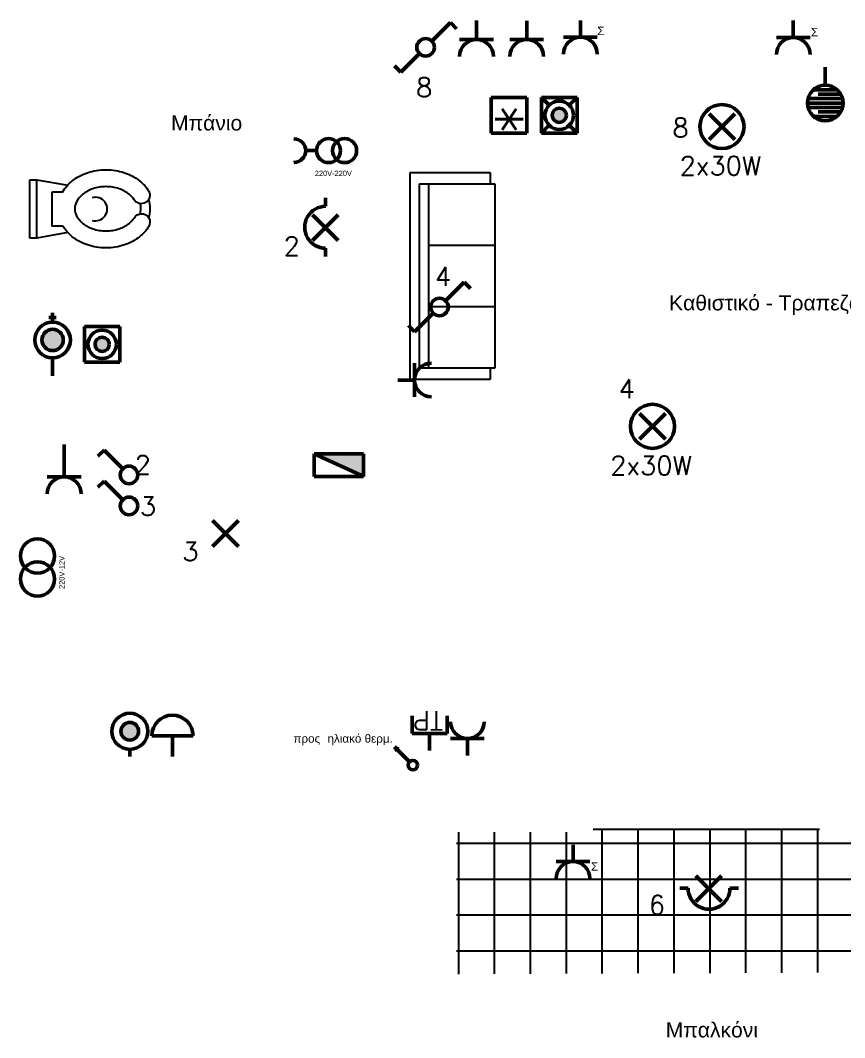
# Model space of a CAD drawing. Header units: metres. Extents: x -82.3 to -56.2, y 15.4 to 27.6.
# Drawn here: x -64.76 to -60.39, y 15.4 to 20.8 of the extents above; entities that cross this region are included whole.
import ezdxf

# ---------------------------------------------------------------- set-up
doc = ezdxf.new("R2010")
doc.units = ezdxf.units.M
doc.header["$LTSCALE"] = 0.1
doc.linetypes.add('ACAD_ISO10W100', pattern=[18, 12, -3, 0, -3])
for name, color, linetype in [('00-03-ekswterikoi', 254, 'Continuous'), ('00-03-furn', 254, 'Continuous'), ('BUILD_FL002_USER', 254, 'Continuous')]:
    doc.layers.add(name, color=color, linetype=linetype)
doc.layers.add('Electrical', color=255, linetype='Continuous', lineweight=50)
doc.styles.add('KANABOS', font='arial.ttf')
doc.styles.add('Romans', font='Romans.shx')
doc.styles.add('TXT', font='romans.shx')

msp = doc.modelspace()

# ---------------------------------------------------------------- hatches: boundary and pattern name
at = {"layer": '00-03-ekswterikoi', "ltscale": 0.3}
h = msp.add_hatch(dxfattribs=at)
h.set_pattern_fill('NET', color=253, scale=0.06, style=0)
h.set_pattern_definition([(0, (-57.09973841900518, 25.57587601372811), (0, 0.1905), []), (90, (-57.09973841900518, 25.57587601372811), (-0.1905, 1.166476076187854e-17), [])])
h.paths.add_polyline_path([(-62.44473841900519, 15.73765698110229), (-60.01973841900517, 15.74699274235963), (-59.87717248153191, 15.74349028908535), (-60.01973841900517, 15.74699274235963), (-60.01973841900517, 15.85490876949144), (-59.82943335389869, 15.66666783640297), (-59.82943335389869, 15.74166783640297), (-59.62943335389869, 15.74166783640297), (-59.6197384190052, 16.19077601372823), (-59.61973841900519, 16.49077601372822), (-60.46973841900514, 16.49077601372822), (-60.46973841900514, 16.50567601372822), (-60.51973841900514, 16.50567601372822), (-61.71973841900514, 16.50567601372822), (-61.76973841900512, 16.50567601372822), (-61.76973841900512, 16.49077601372822), (-62.4447384190052, 16.49077601372823)])
at = {"layer": 'Electrical', "linetype": 'Continuous'}
for points in [[(-61.86246299965891, 20.29696617944671, 1), (-61.9380629996589, 20.29696617944671, 1)], [(-64.53175051335282, 19.10387307679308, 1), (-64.64515051335283, 19.10387307679308, 1)], [(-64.2875527061353, 19.08083361516339, 1), (-64.36315270613531, 19.08083361516339, 1)]]:
    msp.add_hatch(color=256, dxfattribs=at).paths.add_polyline_path(points)
h = msp.add_hatch(color=256, dxfattribs=at)
h.set_gradient(color1=(173, 173, 173), color2=(173, 173, 173))
h.paths.add_polyline_path([(-62.93767333092289, 18.50003680930457), (-62.93767333092289, 18.37940417951211), (-63.20053956028464, 18.50003680930457)])
at = {"layer": 'Electrical', "ltscale": 2}
h = msp.add_hatch(color=256, dxfattribs=at)
h.dxf.hatch_style = 1
edge = h.paths.add_edge_path()
edge.add_arc((-64.17883369989002, 17.02620330592559), 0.04693994023156641, 0, 360)

# ---------------------------------------------------------------- linework, layer by layer
at = {"color": 0, "linetype": 'ByBlock', "lineweight": -2}
for p, q in [((-62.26685940894778, 19.99322737450294, -7.960000000000001), (-62.26685940894778, 19.93212017450293, -7.960000000000001)), ((-62.26685940894778, 18.95440497450293, -7.960000000000001), (-62.26685940894778, 18.89329777450293, -7.960000000000001))]:
    msp.add_line(p, q, dxfattribs=at)
at = {"layer": '00-03-ekswterikoi', "color": 253, "ltscale": 0.3}
msp.add_line((-60.51973841900514, 16.50567601372822), (-61.71973841900514, 16.50567601372822), dxfattribs=at)
at = {"layer": '00-03-furn', "color": 0, "linetype": 'ByBlock', "lineweight": -2}
for p, q in [((-62.69184750894777, 19.99322737450294, -7.960000000000001), (-62.26685940894778, 19.99322737450294, -7.960000000000001)), ((-62.69184750894777, 18.89329777450293, -7.960000000000001), (-62.69184750894777, 19.99322737450294, -7.960000000000001)), ((-62.64184890894778, 18.95440497450293, -7.960000000000001), (-62.64184890894778, 19.93212017450293, -7.960000000000001)), ((-62.64184890894778, 19.93212017450293, -7.960000000000001), (-62.24186010894778, 19.93212017450293, -7.960000000000001)), ((-62.59185030894777, 18.95440497450293, -7.960000000000001), (-62.59185030894777, 19.93212017450293, -7.960000000000001)), ((-62.24186010894778, 19.93212017450293, -7.960000000000001), (-62.24186010894778, 18.95440497450293, -7.960000000000001)), ((-62.24186010894778, 19.60620447450293, -7.960000000000001), (-62.59185030894777, 19.60620447450293, -7.960000000000001)), ((-62.24186010894778, 19.28030417450294, -7.960000000000001), (-62.59185030894777, 19.28030417450294, -7.960000000000001)), ((-62.24186010894778, 18.95440497450293, -7.960000000000001), (-62.64184890894778, 18.95440497450293, -7.960000000000001)), ((-62.26685940894778, 18.89329777450293, -7.960000000000001), (-62.69184750894777, 18.89329777450293, -7.960000000000001))]:
    msp.add_line(p, q, dxfattribs=at)
at = {"layer": '00-03-furn', "color": 254, "linetype": 'Continuous', "extrusion": (-1, 3.73969860926373e-15, 0)}
for points, elevation in [([(-19.64519472079023, -7.960000000000001), (-19.95449625279023, -7.960000000000001)], 64.70953915366154), ([(-19.64519472079023, -7.960000000000001), (-19.95449625279023, -7.960000000000001)], 64.67281321866155), ([(-19.88936295579023, -7.960000000000001), (-19.71037801779023, -7.960000000000001)], 64.59203652066154)]:
    msp.add_lwpolyline(points, dxfattribs=dict(at, elevation=elevation))
at = {"layer": '00-03-furn', "color": 254, "linetype": 'Continuous', "extrusion": (3.73969860926373e-15, 1, 0)}
for points, elevation in [([(64.70953915366154, -7.960000000000001), (64.67281321866155, -7.960000000000001)], 19.95449625279023), ([(64.53518319366154, -7.960000000000001), (64.59203652066154, -7.960000000000001)], 19.88936295579023), ([(64.59198652066154, -7.960000000000001), (64.53518319366154, -7.960000000000001)], 19.71032801779023), ([(64.67281321866155, -7.960000000000001), (64.70953915366154, -7.960000000000001)], 19.64519472079023)]:
    msp.add_lwpolyline(points, dxfattribs=dict(at, elevation=elevation))
at = {"layer": '00-03-furn', "color": 254, "linetype": 'Continuous', "extrusion": (-0.1693184195646277, -0.9855613998103501, 0), "elevation": -8.716082736428437}
msp.add_lwpolyline([(-67.11769209418809, -7.960000000000001), (-66.95027661704808, -7.960000000000001)], dxfattribs=at)
at = {"layer": '00-03-furn', "color": 254, "linetype": 'Continuous', "elevation": -7.960000000000001}
msp.add_lwpolyline([(-64.50710139366146, 19.67366383879047), (-64.67281321866147, 19.64519472079047)], dxfattribs=at)
at = {"layer": '00-03-furn', "color": 254, "linetype": 'Continuous', "extrusion": (0, 0, -1)}
for centre, radius, start, end in [((64.3223209736506, 19.74612991326641, 7.960000000000001), 0.2588931870882603, 51.4168953660422, 71.71329539411053), ((64.30512264408429, 19.69408772751231, 7.960000000000001), 0.3137035112781933, 71.71322284966776, 90.00002656047383), ((64.30512235323864, 19.69408772751231, 7.960000000000001), 0.3137035112781935, 89.99997343952657, 108.2867771503327), ((64.28792402317228, 19.74612991047313, 7.960000000000001), 0.2588931895835814, 108.286704306844, 128.5831043349217), ((64.34871092707954, 19.77920745780439, 7.960000000000001), 0.2165782536192427, 30.57178839702872, 51.41699101195867), ((64.26153474692597, 19.77920687304355, 7.960000000000001), 0.2165791333653042, 128.5830526553753, 148.0626389238427), ((64.11788608905525, 19.8727309521525, 7.960000000000001), 0.04532759512221663, 152.3366309423299, 327.5968433487284), ((64.11689066887271, 19.72915419388026, 7.960000000000001), 0.04505544799215456, 29.36758256753853, 210.678958713423), ((64.59198652066146, 19.71037801779047, 7.960000000000001), 5.000000000165983e-05, 270.0000000000002, 2.035554996136651e-13), ((64.33828911264692, 19.83226402240456, 7.960000000000001), 0.2315937571693343, 308.9184542002934, 328.2301720785156), ((64.26153555964186, 19.82137633127248, 7.960000000000001), 0.2165802083067797, 212.1375554118463, 231.4168991766191), ((64.32232097365063, 19.85445256431445, 7.960000000000001), 0.2588931870881798, 288.2867046058881, 308.5831046339645), ((64.30512264408428, 19.90649475006876, 7.960000000000001), 0.3137035112783261, 269.9999734395282, 288.2867771503258), ((64.30512235323866, 19.90649475006876, 7.960000000000001), 0.3137035112783248, 251.7132228496729, 270.0000265604722), ((64.28792402317234, 19.85445256710791, 7.960000000000001), 0.2588931895836858, 231.4168956650808, 251.7132956931496)]:
    msp.add_arc(centre, radius, start, end, dxfattribs=at)
at = {"layer": '00-03-furn', "color": 254, "linetype": 'Continuous'}
for centre, radius, start, end in [((-64.34871052119858, 19.77920708752642, -7.960000000000001), 0.1265787965593163, 128.5830131487295, 152.5621051489266), ((-64.32232077932574, 19.7461295491663, -7.960000000000001), 0.1688935932624513, 108.2867038967682, 128.5831039248397), ((-64.30512260083549, 19.69408746894221, -7.960000000000001), 0.2237037698482869, 89.999973830838, 108.2867775416382), ((-64.30512239648745, 19.69408746894221, -7.960000000000001), 0.2237037698482871, 71.7132224583614, 90.0000261691616), ((-64.28792421799722, 19.7461295491663, -7.960000000000001), 0.1688935932624519, 51.41689607515972, 71.71329610323143), ((-64.2497093452082, 19.79181931263571, -7.960000000000001), 0.1093537193010384, 31.1838368343382, 52.13910285763018), ((-64.38932042623864, 19.80029125796745, -7.960000000000001), 0.08082175742283454, 152.5620470877407, 180.0000135948516), ((-64.36103915366147, 19.79884548679047, -7.960000000000001), 0.0625, 253.7397950000504, 106.2602049999492), ((-64.22092505037747, 19.80029118408394, -7.960000000000001), 0.1008222367160129, 3.108891156180733e-05, 15.78111421968116), ((-64.22092444070721, 19.80029127491872, -7.960000000000001), 0.150821627045748, 359.9999862752017, 19.38195802835217), ((-64.38932042623864, 19.8002912196135, -7.960000000000001), 0.08082175742283412, 179.999986405148, 207.4379529122588), ((-64.22092462676801, 19.80029123536405, -7.960000000000001), 0.1008218131065491, 343.6702062606684, 1.947194607086852e-06), ((-64.22092436449663, 19.80029118805739, -7.960000000000001), 0.1508215508351768, 340.3968891301875, 1.927304975308589e-05), ((-64.3487105211984, 19.82137539005468, -7.960000000000001), 0.126578796559555, 207.4378948510983, 231.4169868512492), ((-64.32232077932574, 19.85445292841464, -7.960000000000001), 0.1688935932624519, 231.4168960751597, 251.7132961032314), ((-64.28792421799722, 19.85445292841464, -7.960000000000001), 0.1688935932624513, 288.2867038967682, 308.5831039248398), ((-64.2615351474924, 19.82137596916451, -7.960000000000001), 0.12657966795008, 308.5830872248418, 326.3576114486879), ((-64.30512260083549, 19.90649500863874, -7.960000000000001), 0.2237037698482871, 251.7132224583614, 270.0000261691616), ((-64.30512239648745, 19.90649500863874, -7.960000000000001), 0.2237037698482869, 269.999973830838, 288.2867775416382)]:
    msp.add_arc(centre, radius, start, end, dxfattribs=at)
at = {"layer": 'Electrical'}
for p, q in [((-62.33918669613868, 20.80077276037705, -7.960000000000001), (-62.33918669613868, 20.69892894060693, -7.960000000000001)), ((-62.07261214828371, 20.79848260291891, -7.960000000000001), (-62.07261214828371, 20.69892894060693, -7.960000000000001)), ((-61.78762241623843, 20.80077276037705, -7.960000000000001), (-61.78762241623843, 20.71134477541169, -7.960000000000001)), ((-60.65869497936687, 20.80077276037705, -7.960000000000001), (-60.65869497936687, 20.70900517563901, -7.960000000000001)), ((-62.33918669613868, 20.69892894060683, -7.960000000000001), (-62.42861468110405, 20.69892894060683, -7.960000000000001)), ((-62.33918669613868, 20.69892894060683, -7.960000000000001), (-62.24975871117331, 20.69892894060683, -7.960000000000001)), ((-62.07261214828371, 20.69892894060683, -7.960000000000001), (-62.16204013324908, 20.69892894060683, -7.960000000000001)), ((-62.07261214828371, 20.69892894060683, -7.960000000000001), (-61.98318416331834, 20.69892894060683, -7.960000000000001)), ((-61.78762241623843, 20.71134477541159, -7.960000000000001), (-61.8770504012038, 20.71134477541159, -7.960000000000001)), ((-61.78762241623843, 20.71134477541159, -7.960000000000001), (-61.69819443127307, 20.71134477541159, -7.960000000000001)), ((-60.65869497936687, 20.70900517563901, -7.960000000000001), (-60.74812296433224, 20.70900517563901, -7.960000000000001)), ((-60.65869497936687, 20.70900517563901, -7.960000000000001), (-60.5692669944015, 20.70900517563901, -7.960000000000001)), ((-60.96821134893138, 20.16807603364779, -7.960000000000001), (-61.10539265948613, 20.30525734420254, -7.960000000000001)), ((-61.10539265948613, 20.16807603364779, -7.960000000000001), (-60.96821134893138, 20.30525734420254, -7.960000000000001)), ((-63.13960668877945, 19.81335805099891, -7.960000000000001), (-63.13960668143103, 19.85781391770481, -7.960000000000001)), ((-63.21010425699646, 19.63172087973876, -7.960000000000001), (-63.07292292376607, 19.76890216761788, -7.960000000000001)), ((-63.21010423432082, 19.76890219029351, -7.960000000000001), (-63.07292294644172, 19.63172085706313, -7.960000000000001)), ((-63.13960672552152, 19.59107876155852, -7.960000000000001), (-63.13960673286994, 19.54662285076213, -7.960000000000001)), ((-62.6680144976754, 18.89124210112729, -7.960000000000001), (-62.6680144976754, 18.98067008609265, -7.960000000000001)), ((-62.75744248264087, 18.89124210112729, -7.960000000000001), (-62.6680144976755, 18.89124210112729, -7.960000000000001)), ((-62.6680144976754, 18.89124210112729, -7.960000000000001), (-62.6680144976754, 18.80181411616192, -7.960000000000001)), ((-61.33663694896687, 18.57668475835791, -7.960000000000001), (-61.47381825952162, 18.71386606891266, -7.960000000000001)), ((-61.47381825952162, 18.57668475835791, -7.960000000000001), (-61.33663694896687, 18.71386606891266, -7.960000000000001)), ((-64.52702141383173, 18.46636577111253, -14.36043873882048), (-64.52702141383173, 18.37693778614716, -14.36043873882048)), ((-64.52702141383173, 18.37693778614716, -14.36043873882048), (-64.6164493987971, 18.37693778614716, -14.36043873882048)), ((-64.52702141383173, 18.37693778614716, -14.36043873882048), (-64.43759342886636, 18.37693778614716, -14.36043873882048)), ((-63.6024005880583, 18.14535735666876, -7.960000000000001), (-63.73958189861305, 18.00817604611402, -7.960000000000001)), ((-63.73958189861305, 18.14535735666877, -7.960000000000001), (-63.6024005880583, 18.00817604611401, -7.960000000000001)), ((-62.68106871279043, 17.06113572785784, -9.4), (-62.68106871279043, 17.10778872469772, -9.4)), ((-62.58776271911076, 16.92505474605284, -9.4), (-62.58776271911076, 17.01448273101798, -9.4)), ((-63.9524099104168, 17.00245565199232, -9.4), (-64.06179065514505, 17.00245565199232, -9.4)), ((-63.9524099104168, 16.8930749072643, -9.4), (-63.9524099104168, 17.00245565199232, -9.4)), ((-63.9524099104168, 17.00245565199232, -9.4), (-63.84302916568879, 17.00245565199232, -9.4)), ((-62.38717232165156, 16.98795851179365, -7.960000000000001), (-62.47660030661693, 16.98795851179365, -7.960000000000001)), ((-62.38717232165156, 16.89853052682819, -7.960000000000001), (-62.38717232165156, 16.98795851179355, -7.960000000000001)), ((-62.38717232165156, 16.98795851179365, -7.960000000000001), (-62.29774433668619, 16.98795851179365, -7.960000000000001)), ((-61.82705465682508, 16.42376331126201, -7.960000000000001), (-61.82705465682508, 16.33433532629664, -7.960000000000001)), ((-61.82705465682508, 16.33433532629664, -7.960000000000001), (-61.91648264179, 16.33433532629664, -7.960000000000001)), ((-61.82705465682508, 16.33433532629664, -7.960000000000001), (-61.73762667185972, 16.33433532629664, -7.960000000000001)), ((-61.03881843671851, 16.12252816620984, -7.960000000000001), (-61.17599976994893, 16.25970945408891, -7.960000000000001)), ((-61.17599974727327, 16.12252814353417, -7.960000000000001), (-61.03881845939418, 16.25970947676459, -7.960000000000001)), ((-61.21664186545352, 16.1930256750091, -7.960000000000001), (-61.26109777624991, 16.19302566766068, -7.960000000000001)), ((-60.99436257601313, 16.19302571175121, -7.960000000000001), (-60.94990670930723, 16.19302571909964, -7.960000000000001))]:
    msp.add_line(p, q, dxfattribs=at)
at = {"layer": 'Electrical', "linetype": 'Continuous'}
for p, q in [((-62.47741199971007, 20.78934852323919, -9.4), (-62.57635494135194, 20.69040558159732, -9.4)), ((-62.44447134588189, 20.75632726522115, -9.4), (-62.47741199971007, 20.78934852323919, -9.4)), ((-62.64231690244655, 20.62444362050277, -9.4), (-62.74125984408842, 20.5255006788609, -9.4)), ((-62.74125984408842, 20.5255006788609, -9.4), (-62.7742004979166, 20.55852193687894, -9.4)), ((-60.48874080882909, 20.4562145114958, -7.960000000000001), (-60.48874080882909, 20.55178719009953, -7.960000000000001)), ((-60.48874080882909, 20.4562145114958, -7.960000000000001), (-60.48874080882909, 20.4562145114958, -7.960000000000001)), ((-62.26133754751389, 20.20246617944672, -7.960000000000001), (-62.26133754751389, 20.39146617944672, -7.960000000000001)), ((-62.26133754751389, 20.39146617944672, -7.960000000000001), (-62.0723375475139, 20.39146617944672, -7.960000000000001)), ((-62.16683754751388, 20.39146617944672, -7.960000000000001), (-62.16683754751388, 20.39146617944672, -7.960000000000001)), ((-62.16683754751388, 20.39146617944672, -7.960000000000001), (-62.11958754751389, 20.3914661794467, -7.960000000000001)), ((-62.0723375475139, 20.39146617944672, -7.960000000000001), (-62.0723375475139, 20.20246617944672, -7.960000000000001)), ((-61.99476299965892, 20.20246617944672, -7.960000000000001), (-61.99476299965892, 20.39146617944672, -7.960000000000001)), ((-61.99476299965892, 20.39146617944672, -7.960000000000001), (-61.80576299965892, 20.39146617944672, -7.960000000000001)), ((-61.99476299965892, 20.39146617944672, -7.960000000000001), (-61.95372027231659, 20.35042345210442, -7.960000000000001)), ((-61.90026299965891, 20.39146617944672, -7.960000000000001), (-61.90026299965891, 20.39146617944672, -7.960000000000001)), ((-61.90026299965891, 20.39146617944672, -7.960000000000001), (-61.85301299965892, 20.3914661794467, -7.960000000000001)), ((-61.80576299965892, 20.39146617944672, -7.960000000000001), (-61.84680572700123, 20.35042345210442, -7.960000000000001)), ((-61.80576299965892, 20.39146617944672, -7.960000000000001), (-61.80576299965892, 20.20246617944672, -7.960000000000001)), ((-62.0723375475139, 20.32846617944671, -7.960000000000001), (-62.0723375475139, 20.35996617944672, -7.960000000000001)), ((-61.80576299965892, 20.32846617944671, -7.960000000000001), (-61.80576299965892, 20.35996617944672, -7.960000000000001)), ((-62.0723375475139, 20.26546617944671, -7.960000000000001), (-62.0723375475139, 20.23396617944672, -7.960000000000001)), ((-61.80576299965892, 20.26546617944671, -7.960000000000001), (-61.80576299965892, 20.23396617944672, -7.960000000000001)), ((-62.0723375475139, 20.20246617944672, -7.960000000000001), (-62.26133754751389, 20.20246617944672, -7.960000000000001)), ((-61.99476299965892, 20.20246617944672, -7.960000000000001), (-61.95372027231662, 20.24350890678901, -7.960000000000001)), ((-61.80576299965892, 20.20246617944672, -7.960000000000001), (-61.99476299965892, 20.20246617944672, -7.960000000000001)), ((-61.80576299965892, 20.20246617944672, -7.960000000000001), (-61.8468057270012, 20.24350890678901, -7.960000000000001)), ((-62.4039515564656, 19.41067005952435, -7.960000000000001), (-62.50289449810747, 19.31172711788248, -7.960000000000001)), ((-62.37101090263742, 19.3776488015063, -7.960000000000001), (-62.4039515564656, 19.41067005952435, -7.960000000000001)), ((-64.58845051335283, 19.19837307679309, 78.98010558516897), (-64.58845051335283, 19.24877307679309, 78.98010558516897)), ((-62.56885645920208, 19.24576515678793, -7.960000000000001), (-62.66779940084395, 19.14682221514605, -7.960000000000001)), ((-64.60769222714447, 19.22357307679309, 78.98010558516897), (-64.58845051335283, 19.22357307679309, 78.98010558516897)), ((-64.58845051335283, 19.22357307679309, 78.98010558516897), (-64.56920879956118, 19.22357307679309, 78.98010558516897)), ((-64.2308527061353, 19.17533361516337, -14.36043873882048), (-64.41985270613529, 19.17533361516337, -14.36043873882048)), ((-64.41985270613529, 19.17533361516337, -14.36043873882048), (-64.41985270613529, 18.98633361516338, -14.36043873882048)), ((-64.3568527061353, 19.17533361516337, -14.36043873882048), (-64.3883527061353, 19.17533361516337, -14.36043873882048)), ((-64.2938527061353, 19.17533361516337, -14.36043873882048), (-64.26235270613529, 19.17533361516337, -14.36043873882048)), ((-64.2308527061353, 18.98633361516338, -14.36043873882048), (-64.2308527061353, 19.17533361516337, -14.36043873882048)), ((-62.66779940084395, 19.14682221514605, -7.960000000000001), (-62.70074005467212, 19.1798434731641, -7.960000000000001)), ((-64.2308527061353, 19.08083361516339, -14.36043873882048), (-64.23085270613531, 19.12808361516338, -14.36043873882048)), ((-64.2308527061353, 19.08083361516339, -14.36043873882048), (-64.2308527061353, 19.08083361516339, -14.36043873882048)), ((-64.58845051335283, 19.00937307679307, 78.98010558516897), (-64.58845051335283, 19.00937307679307, 78.98010558516897)), ((-64.58845051335283, 19.00937307679307, 78.98010558516897), (-64.58845051335283, 18.91380039818908, 78.98010558516897)), ((-64.41985270613529, 18.98633361516338, -14.36043873882048), (-64.2308527061353, 18.98633361516338, -14.36043873882048)), ((-64.31479937625214, 18.51924760657698, -9.4), (-64.34774003008032, 18.48622634855894, -9.4)), ((-64.21585643461027, 18.42030466493511, -9.4), (-64.31479937625214, 18.51924760657698, -9.4)), ((-63.20094217240661, 18.37924331136763, -9.4), (-63.20094217240661, 18.49987594116008, -9.4)), ((-63.20094217240661, 18.49987594116008, -9.4), (-62.93807594304486, 18.49987594116008, -9.4)), ((-63.20053956028464, 18.50003680930457, -7.960000000000001), (-62.93767333092289, 18.37940417951211, -7.960000000000001)), ((-62.93807594304486, 18.37924331136763, -9.4), (-62.93807594304486, 18.49987594116008, -9.4)), ((-62.93807594304486, 18.37924331136763, -9.4), (-63.20094217240661, 18.37924331136763, -9.4)), ((-64.31479937625214, 18.35481829689628, -9.4), (-64.34774003008032, 18.32179703887824, -9.4)), ((-64.21585643461027, 18.25587535525441, -9.4), (-64.31479937625214, 18.35481829689628, -9.4)), ((-62.49445672543114, 17.01448273101798, -9.4), (-62.49445672543114, 17.10778872469759, -9.4)), ((-62.68106871279043, 17.01448273101798, -9.4), (-62.68106871279043, 17.06113572785784, -9.4)), ((-62.58776271911076, 17.01448273101798, -9.4), (-62.68106871279043, 17.01448273101798, -9.4)), ((-62.58776271911076, 17.01448273101798, -9.4), (-62.49445672543114, 17.01448273101798, -9.4))]:
    msp.add_line(p, q, dxfattribs=at)
at = {"layer": 'Electrical', "linetype": 'ACAD_ISO10W100', "ltscale": 0.1}
for p, q in [((-60.55124698246583, 20.43258924787804, -7.960000000000001), (-60.42623463519247, 20.43258924787804, -7.960000000000001)), ((-60.48862920303314, 20.38533924787796, -7.960000000000001), (-60.58024010844859, 20.38533924787796, -7.960000000000001)), ((-60.40690125597244, 20.40896424787823, -7.960000000000001), (-60.57058036168574, 20.40896424787823, -7.960000000000001)), ((-60.48862920303314, 20.38533924787796, -7.960000000000001), (-60.39724150920971, 20.38533924787796, -7.960000000000001)), ((-60.48746064623707, 20.33812422093504, -7.960000000000001), (-60.58024899530038, 20.33812422093504, -7.960000000000001)), ((-60.40688137847881, 20.31449922093477, -7.960000000000001), (-60.57060023917937, 20.31449922093477, -7.960000000000001)), ((-60.48746064623707, 20.33812422093504, -7.960000000000001), (-60.39723262235781, 20.33812422093504, -7.960000000000001)), ((-60.55128601834416, 20.29087422093496, -7.960000000000001), (-60.42619559931414, 20.29087422093496, -7.960000000000001))]:
    msp.add_line(p, q, dxfattribs=at)
at = {"layer": 'Electrical', "ltscale": 0.3}
for p, q in [((-60.58324080882913, 20.36171451149565, -7.960000000000001), (-60.39424080882917, 20.36171451149565, -7.960000000000001)), ((-63.18806897528357, 20.1090541002442, -7.960000000000001), (-63.24520661602273, 20.1090541002442, -7.960000000000001)), ((-64.52700571266395, 18.54856515638467, -10.38043873882048), (-64.52702141383173, 18.46636577111253, -14.36043873882048)), ((-64.17883369989002, 16.8930749072643, -9.4), (-64.17883369989002, 16.93040750953464, -9.4)), ((-62.6943263870878, 16.86472284831378, -9.4), (-62.77423175544806, 16.94462821667402, -9.4)), ((-62.77423175544806, 16.94462821667402, -9.4), (-62.75336316215206, 16.93210319707958, -9.4)), ((-62.77423175544806, 16.94462821667402, -9.4), (-62.76167601069339, 16.92339348384945, -9.4))]:
    msp.add_line(p, q, dxfattribs=at)
at = {"layer": 'Electrical', "linetype": 'Continuous'}
for centre, radius in [((-62.60933592189924, 20.65742460105004, -9.4), 0.0466421499903418), ((-60.48874080882909, 20.36171451149565, -7.960000000000001), 0.09450000000000358), ((-61.90026299965891, 20.29696617944671, -7.960000000000001), 0.0756), ((-61.90026299965891, 20.29696617944671, -7.960000000000001), 0.0378), ((-62.53587547865477, 19.2787461373352, -7.960000000000001), 0.0466421499903418), ((-64.58845051335283, 19.10387307679308, 78.98010558516897), 0.09450000000000358), ((-64.58845051335283, 19.10387307679308, 78.98010558516897), 0.05670000000000215), ((-64.3253527061353, 19.08083361516339, -14.36043873882048), 0.0756), ((-64.3253527061353, 19.08083361516339, -14.36043873882048), 0.0378), ((-64.18287545406297, 18.38732368438784, -9.4), 0.0466421499903418), ((-64.18287545406297, 18.22289437470714, -9.4), 0.0466421499903418)]:
    msp.add_circle(centre, radius, dxfattribs=at)
at = {"layer": 'Electrical'}
for centre, radius in [((-61.03680200420852, 20.23666668892517, -7.960000000000001), 0.1170256799029402), ((-63.12435914737542, 20.1090541002442, -7.960000000000001), 0.06370982790815431), ((-63.03888344375301, 20.1090541002442, -7.960000000000001), 0.06370982790815431), ((-61.40522760424402, 18.64527541363529, -7.960000000000001), 0.1170256799029402), ((-64.66839585676024, 17.95728114553917, -7.960000000000001), 0.09101403986879188), ((-64.66839585676024, 17.83517299750716, -7.960000000000001), 0.09101403986879188), ((-64.17883369989002, 17.02620330592559, -9.4), 0.09579579639095187), ((-64.17883369989002, 17.02620330592559, -9.4), 0.04693994023156641)]:
    msp.add_circle(centre, radius, dxfattribs=at)
at = {"layer": 'Electrical', "ltscale": 0.3}
msp.add_circle((-62.67655293618124, 16.8469493974072, -9.4), 0.0251354553222356, dxfattribs=at)
at = {"layer": 'Electrical'}
for centre, radius, start, end in [((-62.33918669613868, 20.60950095564169, -7.960000000000001), 0.0894279849652393, 0, 180), ((-62.07261214828371, 20.60950095564169, -7.960000000000001), 0.0894279849652393, 0, 180), ((-61.78762241623843, 20.62191679044644, -7.960000000000001), 0.0894279849652393, 0, 180), ((-60.65869497936687, 20.61957719067387, -7.960000000000001), 0.0894279849652393, 0, 180), ((-63.30780620549839, 20.1090541002442, -7.960000000000001), 0.0625995894756675, 269.9999999999998, 89.9999999999998), ((-63.13960672919572, 19.70221840627871, -7.960000000000001), 0.1111396447200897, 89.99997916422497, 270.0000018941505), ((-62.57858651271026, 18.89124210112729, -7.960000000000001), 0.0894279849652393, 90, 270), ((-64.52702141383173, 18.28750980118202, -14.36043873882048), 0.0894279849652393, 359.9999999999998, 179.9999999999998), ((-63.9524099104168, 17.00245565199232, -9.4), 0.1093807447281563, 0, 180), ((-62.38717232165156, 17.07738649675879, -7.960000000000001), 0.0894279849652393, 180, 0), ((-61.82705465682508, 16.24490734133173, -7.960000000000001), 0.0894279849652393, 0, 180), ((-61.10550222073333, 16.19302567133493, -7.960000000000001), 0.1111396447200897, 179.9999981058615, 2.08357870524975e-05)]:
    msp.add_arc(centre, radius, start, end, dxfattribs=at)

# ---------------------------------------------------------------- texts
at = {"layer": 'BUILD_FL002_USER', "style": 'KANABOS'}
msp.add_text('Μπάνιο', height=0.0800000000000054, rotation=359.9999999999998, dxfattribs=at).set_placement((-63.95981090808417, 20.21597472919382, -8.4))
for s, p in [('Καθιστικό - Τραπεζαρία - Κουζίνα', (-61.31744848105689, 19.26099691256606, -9.4)), ('Μπαλκόνι', (-61.33517247714381, 15.40092937535432, -9.4))]:
    msp.add_text(s, height=0.0800000000000054, dxfattribs=at).set_placement(p)
at = {"layer": 'Electrical'}
for s, insert, char_height, width, attachment_point in [('{\\fArial|b0|i0|c161|p34;Σ}', (-61.6609256826256, 20.72246706025729, -7.960000000000001), 0.04419417382415922, 0.06049619759173197, 9), ('{\\fArial|b0|i0|c161|p34;Σ}', (-60.52627940834398, 20.71648177933013, -7.960000000000001), 0.04419417382415922, 0.06049619759173197, 9), ('220V-220V', (-63.00035848827889, 20.00254573653332, -7.960000000000001), 0.02849190120748925, 0.2442162960641936, 3), ('{\\fArial|b0|i0|c161|p34;Σ}', (-61.69352529289404, 16.28622018415593, -7.960000000000001), 0.04419417382415922, 0.06049619759173197, 9)]:
    msp.add_mtext(s, dxfattribs=dict(at, insert=insert, char_height=char_height, width=width, attachment_point=attachment_point))
at = {"layer": 'Electrical', "ltscale": 0.3, "char_height": 0.1, "style": 'Romans'}
for s, width, insert, attachment_point in [('8', 0.238853214842436, (-62.57400757485395, 20.39515739671894, -1.44), 9), ('8', 0.238853214842436, (-61.21374727440222, 20.18134794602748), 9), ('2x30W', 0.238853214842436, (-60.82825847346759, 19.97870126243493), 9), ('2', 0.238853214842436, (-63.27664218271292, 19.65217496888285), 3), ('4', 0.238853214842436, (-62.47402337347613, 19.39059006094683), 9), ('4', 0.238853214842436, (-61.49894393057799, 18.79449508004955), 9), ('2', 0.238853214842436, (-64.06647430637324, 18.49078042735503, -1.44), 3), ('2x30W', 0.238853214842436, (-61.19668407350308, 18.38730998714506), 9), ('3', 0.238853214842436, (-64.03905024495702, 18.27140807209574, -1.44), 3), ('3', 0.238853214842436, (-63.81379779552451, 18.03116496464594), 3), ('{\\fArial|b0|i0|c161|p34;\\H0.442x;προς\\H2.2624x; \\H0.442x;ηλιακό θερμ.}', 0.7193390365887922, (-62.78319787065124, 16.95255675821682, -9.4), 9), ('6', 0.238853214842436, (-61.33880767679499, 16.05468237901844), 9)]:
    msp.add_mtext_dynamic_manual_height_columns(s, width=width, gutter_width=0.5, heights=[0], dxfattribs=dict(at, insert=insert, attachment_point=attachment_point))
at = {"layer": 'Electrical', "linetype": 'Continuous', "insert": (-61.98038895421564, 20.3645015420819, -7.960000000000001), "char_height": 0.2598293295139935, "width": 0.2260511210189094, "attachment_point": 9, "rotation": 90, "style": 'TXT'}
msp.add_mtext('*', dxfattribs=at)
at = {"layer": 'Electrical', "insert": (-64.52455689196796, 17.78212236713212, -7.960000000000001), "char_height": 0.02849190120748925, "width": 0.2442162960641936, "attachment_point": 7, "rotation": 89.9999999999998}
msp.add_mtext('220V-12V', dxfattribs=at)
at = {"layer": 'Electrical', "ltscale": 0.3, "insert": (-62.67500102181059, 17.1334687298501, -10.84), "char_height": 0.09999999999999999, "attachment_point": 9, "rotation": 179.8221241375141, "style": 'Romans'}
msp.add_mtext_dynamic_manual_height_columns('TP', width=0.3749754414302515, gutter_width=0.5, heights=[0], dxfattribs=at)

doc.saveas('drawing.dxf')
